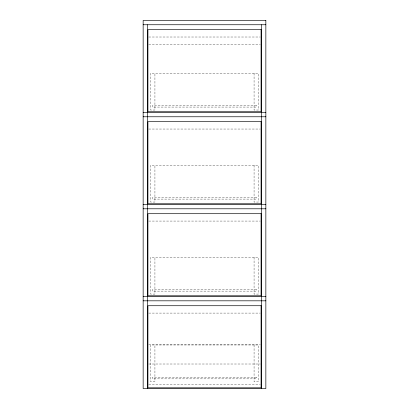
<?xml version="1.0" encoding="UTF-8"?>
<svg xmlns="http://www.w3.org/2000/svg" width="409" height="409" viewBox="0 0 409 409"><rect width="100%" height="100%" fill="white"/><g stroke="black" fill="none" stroke-linecap="round" stroke-linejoin="round"><path stroke-width="0.31" stroke-dasharray="2.04 1.53" d="M148.718 37.014L260.282 37.014M148.718 44.377L260.282 44.377M148.718 129.04L260.282 129.04M148.718 221.064L260.282 221.064M148.718 313.089L260.282 313.089M148.718 344.378L260.282 344.378M148.718 364.01L260.282 364.01M148.718 384.255L260.282 384.255M254.071 73.211L254.071 110.021L258.365 110.021L258.365 73.211L150.635 73.211L150.635 110.021L154.929 110.021L154.929 73.211M254.071 165.236L254.071 202.046L258.365 202.046L258.365 165.236L150.635 165.236L150.635 202.046L154.929 202.046L154.929 165.236M254.071 257.261L254.071 294.071L258.365 294.071L258.365 257.261L150.635 257.261L150.635 294.071L154.929 294.071L154.929 257.261M254.071 344.991L254.071 381.801L258.365 381.801L258.365 344.991L150.635 344.991L150.635 381.801L154.929 381.801L154.929 344.991M256.525 105.481L152.475 105.481L152.475 107.076L256.525 107.076L256.525 105.481M256.525 197.506L152.475 197.506L152.475 199.101L256.525 199.101L256.525 197.506M256.525 289.531L152.475 289.531L152.475 291.126L256.525 291.126L256.525 289.531M256.525 377.262L152.475 377.262L152.475 378.857L256.525 378.857L256.525 377.262"/><path stroke-width="0.61" d="M143.15 24.744L265.85 24.744M143.15 112.475L265.85 112.475M143.15 116.769L265.85 116.769M143.15 204.5L265.85 204.5M143.15 208.794L265.85 208.794M143.15 296.525L265.85 296.525M143.15 300.82L265.85 300.82M261.555 24.744L261.555 388.55M147.444 24.744L147.444 388.55M265.85 20.45L143.15 20.45L143.15 388.55L265.85 388.55L265.85 20.45M261.065 29.652L147.935 29.652L147.935 111.739L261.065 111.739L261.065 29.652M261.065 121.677L147.935 121.677L147.935 203.764L261.065 203.764L261.065 121.677M261.065 213.702L147.935 213.702L147.935 295.789L261.065 295.789L261.065 213.702M261.065 305.727L147.935 305.727L147.935 387.814L261.065 387.814L261.065 305.727"/></g></svg>
